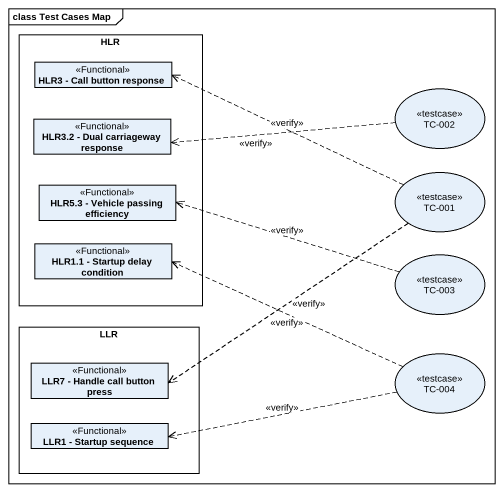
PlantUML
@startuml
mainframe class Test Cases Map
allowmixing
hide circle
hide empty members
rectangle HLR {
  class "HLR3 - Call button response" as HLR3_Call_button_response <<Functional>>
  class "HLR3.2 - Dual carriageway response" as HLR3_2_Dual_carriageway <<Functional>>
  class "HLR5.3 - Vehicle passing efficiency" as HLR5_3_Vehicle_passing <<Functional>>
  class "HLR1.1 - Startup delay condition" as HLR1_1_Startup_delay <<Functional>>
}
usecase "TC-002" as TC_002 <<testcase>>
usecase "TC-001" as TC_001 <<testcase>>
usecase "TC-003" as TC_003 <<testcase>>
rectangle LLR {
  class "LLR7 - Handle call button press" as LLR7_Handle_call_button <<Functional>>
  class "LLR1 - Startup sequence" as LLR1_Startup_sequence <<Functional>>
}
usecase "TC-004" as TC_004 <<testcase>>
TC_002 .left.> HLR3_2_Dual_carriageway : <<verify>>
TC_001 .left.> HLR3_Call_button_response : <<verify>>
TC_001 .left.> LLR7_Handle_call_button : <<verify>>
TC_003 .left.> HLR5_3_Vehicle_passing : <<verify>>
TC_004 .left.> HLR1_1_Startup_delay : <<verify>>
TC_004 .left.> LLR1_Startup_sequence : <<verify>>
@enduml
